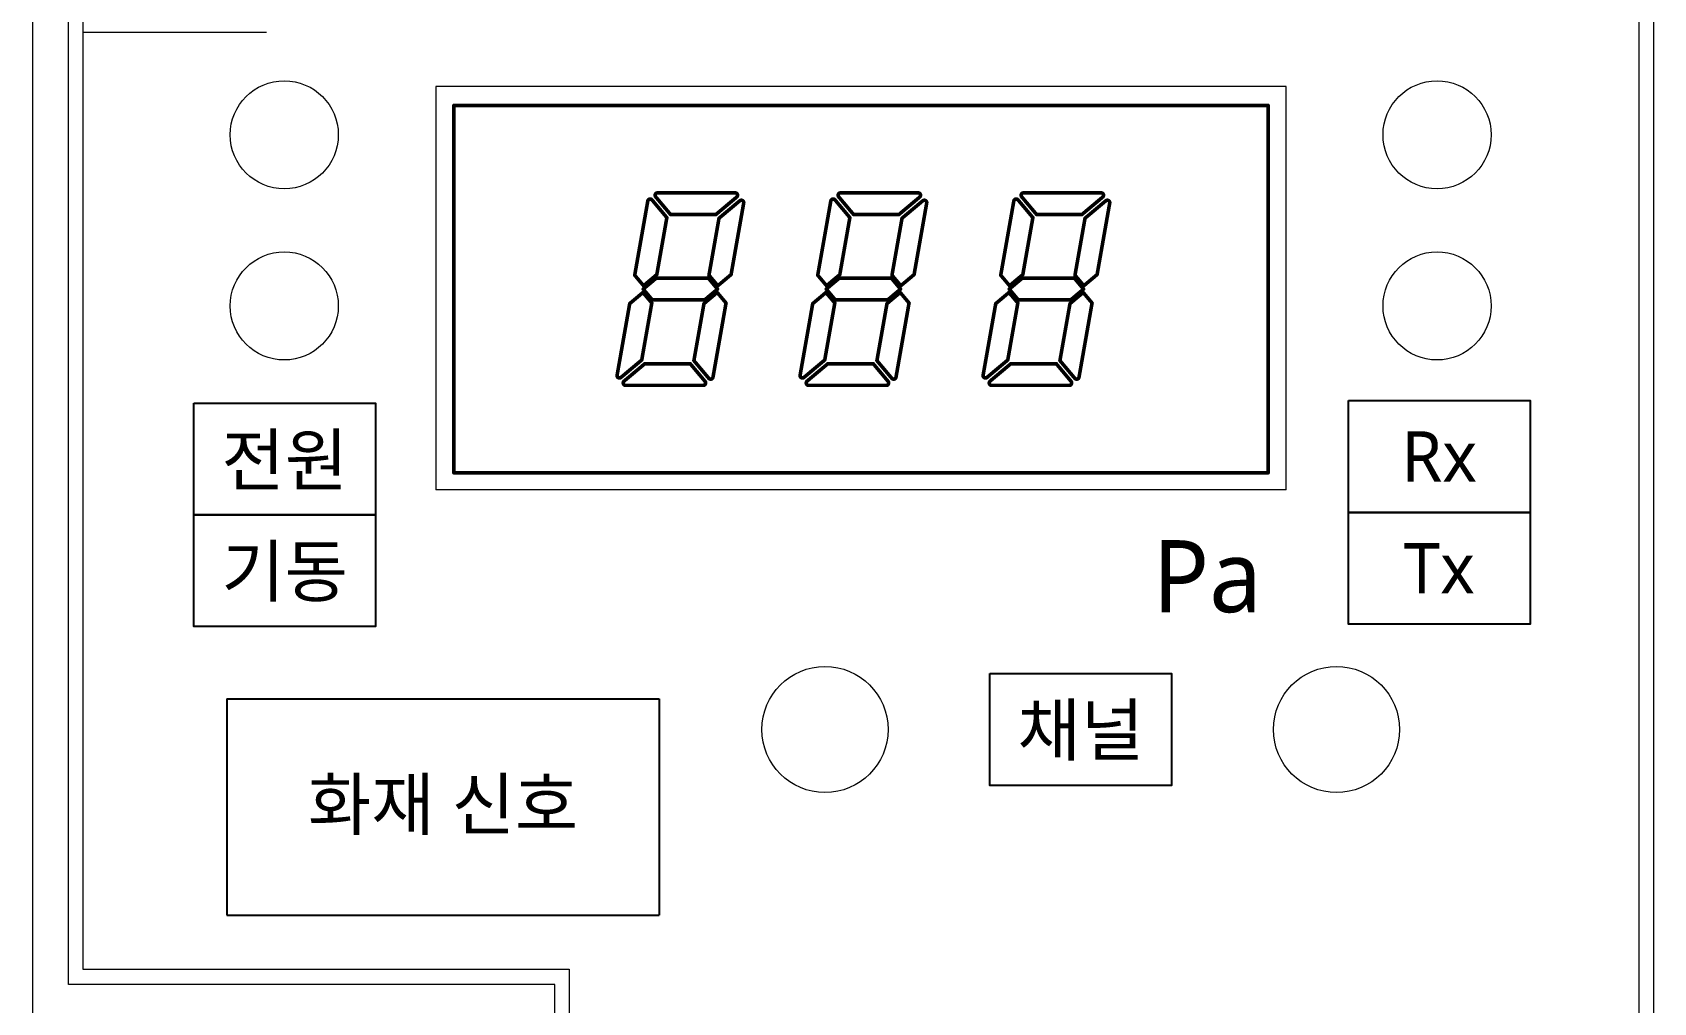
# Model space of a CAD drawing. Header units: millimetres. Extents: x 8533 to 164433, y 5768 to 115327.
# Drawn here: x 55719 to 59291, y 104790 to 106928 of the extents above; entities that cross this region are included whole.
import ezdxf
from ezdxf.enums import TextEntityAlignment as Align

# ---------------------------------------------------------------- set-up
doc = ezdxf.new("R2010")
doc.units = ezdxf.units.MM
doc.header["$LTSCALE"] = 250
doc.linetypes.add('HIDDEN2', pattern=[0.1875, 0.125, -0.0625])
doc.layers.add('06_G-ENP_심볼', color=3, linetype='Continuous')
doc.layers.add('text', color=3, linetype='Continuous')
doc.layers.add('Layer0000', color=7, linetype='Continuous', lineweight=20)
doc.styles.get("Standard").update_dxf_attribs({"font": ''})
doc.styles.get('Standard').set_extended_font_data('Malgun Gothic')

# ---------------------------------------------------------------- blocks, each defined once
blk = doc.blocks.new('zw$82BC')
at = {"color": 0, "linetype": 'Continuous', "lineweight": 20}
for p, q in [((34.8, 80), (11.2, 80)), ((11.2, 80), (11.2, 68.8)), ((34.8, 68.8), (34.8, 80)), ((34.8, 68.8), (11.2, 68.8))]:
    blk.add_line(p, q, dxfattribs=at)
at = {"color": 7, "linetype": 'HIDDEN2', "ltscale": 0.5}
for p, q in [((5.4, 63), (5.4, 57)), ((5.4, 63), (17.4, 63)), ((17.4, 63), (17.4, 57)), ((5.4, 57), (17.4, 57))]:
    blk.add_line(p, q, dxfattribs=at)
at = {"color": 252, "linetype": 'Continuous', "lineweight": 20}
blk.add_lwpolyline([(41.1, 102.9), (4.9, 102.9, 0.414214), (1.4, 99.4), (1.4, 55.5), (14.9, 55.5), (14.9, 1.4), (41.1, 1.4, 0.414214), (44.6, 4.9), (44.6, 99.4, 0.414214)], format="xyb", close=True, dxfattribs=at)
at = {"color": 0, "linetype": 'Continuous', "lineweight": 20}
blk.add_lwpolyline([(39.5, 11), (44.6, 11), (44.6, 99.4, 0.414214), (41.1, 102.9), (4.9, 102.9, 0.414214), (1.4, 99.4), (1.4, 90.5), (6.5, 90.5)], format="xyb", dxfattribs=at)
blk.add_lwpolyline([(6.5, 81.5), (1.4, 81.5), (1.4, 55.5), (14.9, 55.5), (14.9, 1.4), (35, 1.4), (35, 6.5)], dxfattribs=at)
at = {"color": 252, "const_width": 0.1}
for points in [[(11.7, 69.275), (11.7, 79.475)], [(11.7, 79.475), (34.3, 79.475)], [(34.3, 69.275), (34.3, 79.475)], [(17.301, 76.937), (17.714, 76.446)], [(17.352, 77.047), (19.506, 77.047)], [(18.973, 76.446), (19.549, 76.929)], [(22.381, 76.937), (22.794, 76.446)], [(22.432, 77.047), (24.586, 77.047)], [(24.053, 76.446), (24.629, 76.929)], [(27.461, 76.937), (27.874, 76.446)], [(27.512, 77.047), (29.666, 77.047)], [(29.133, 76.446), (29.709, 76.929)], [(16.719, 74.761), (17.082, 76.82)], [(17.199, 76.851), (17.611, 76.36)], [(19.059, 76.343), (19.635, 76.826)], [(19.394, 74.778), (19.744, 76.764)], [(21.799, 74.761), (22.162, 76.82)], [(22.279, 76.851), (22.691, 76.36)], [(24.139, 76.343), (24.715, 76.826)], [(24.474, 74.778), (24.824, 76.764)], [(26.879, 74.761), (27.242, 76.82)], [(27.359, 76.851), (27.771, 76.36)], [(29.219, 76.343), (29.795, 76.826)], [(29.554, 74.778), (29.904, 76.764)], [(17.332, 74.778), (17.611, 76.36)], [(17.714, 76.446), (18.973, 76.446)], [(18.78, 74.761), (19.059, 76.343)], [(22.412, 74.778), (22.691, 76.36)], [(22.794, 76.446), (24.053, 76.446)], [(23.86, 74.761), (24.139, 76.343)], [(27.492, 74.778), (27.771, 76.36)], [(27.874, 76.446), (29.133, 76.446)], [(28.94, 74.761), (29.219, 76.343)], [(16.719, 74.761), (16.964, 74.469)], [(16.956, 74.375), (17.314, 74.676)], [(16.964, 74.469), (17.332, 74.778)], [(17.314, 74.676), (18.765, 74.676)], [(18.765, 74.676), (19.017, 74.375)], [(18.78, 74.761), (19.026, 74.469)], [(19.026, 74.469), (19.394, 74.778)], [(21.799, 74.761), (22.044, 74.469)], [(22.036, 74.375), (22.394, 74.676)], [(22.044, 74.469), (22.412, 74.778)], [(22.394, 74.676), (23.845, 74.676)], [(23.845, 74.676), (24.097, 74.375)], [(23.86, 74.761), (24.106, 74.469)], [(24.106, 74.469), (24.474, 74.778)], [(26.879, 74.761), (27.124, 74.469)], [(27.116, 74.375), (27.474, 74.676)], [(27.124, 74.469), (27.492, 74.778)], [(27.474, 74.676), (28.925, 74.676)], [(28.925, 74.676), (29.177, 74.375)], [(28.94, 74.761), (29.186, 74.469)], [(29.186, 74.469), (29.554, 74.778)], [(16.58, 73.972), (16.948, 74.281)], [(16.948, 74.281), (17.193, 73.989)], [(16.956, 74.375), (17.208, 74.074)], [(18.641, 73.972), (19.009, 74.281)], [(18.659, 74.074), (19.017, 74.375)], [(19.009, 74.281), (19.254, 73.989)], [(21.66, 73.972), (22.028, 74.281)], [(22.028, 74.281), (22.273, 73.989)], [(22.036, 74.375), (22.288, 74.074)], [(23.721, 73.972), (24.089, 74.281)], [(23.739, 74.074), (24.097, 74.375)], [(24.089, 74.281), (24.334, 73.989)], [(26.74, 73.972), (27.108, 74.281)], [(27.108, 74.281), (27.353, 73.989)], [(27.116, 74.375), (27.368, 74.074)], [(28.801, 73.972), (29.169, 74.281)], [(28.819, 74.074), (29.177, 74.375)], [(29.169, 74.281), (29.414, 73.989)], [(16.23, 71.986), (16.58, 73.972)], [(16.914, 72.407), (17.193, 73.989)], [(17.208, 74.074), (18.659, 74.074)], [(18.362, 72.39), (18.641, 73.972)], [(18.892, 71.93), (19.254, 73.989)], [(21.31, 71.986), (21.66, 73.972)], [(21.994, 72.407), (22.273, 73.989)], [(22.288, 74.074), (23.739, 74.074)], [(23.442, 72.39), (23.721, 73.972)], [(23.972, 71.93), (24.334, 73.989)], [(26.39, 71.986), (26.74, 73.972)], [(27.074, 72.407), (27.353, 73.989)], [(27.368, 74.074), (28.819, 74.074)], [(28.522, 72.39), (28.801, 73.972)], [(29.052, 71.93), (29.414, 73.989)], [(16.338, 71.924), (16.914, 72.407)], [(21.418, 71.924), (21.994, 72.407)], [(26.498, 71.924), (27.074, 72.407)], [(16.424, 71.821), (17, 72.304)], [(17, 72.304), (18.26, 72.304)], [(18.26, 72.304), (18.672, 71.813)], [(18.362, 72.39), (18.775, 71.899)], [(21.504, 71.821), (22.08, 72.304)], [(22.08, 72.304), (23.34, 72.304)], [(23.34, 72.304), (23.752, 71.813)], [(23.442, 72.39), (23.855, 71.899)], [(26.584, 71.821), (27.16, 72.304)], [(27.16, 72.304), (28.42, 72.304)], [(28.42, 72.304), (28.832, 71.813)], [(28.522, 72.39), (28.935, 71.899)], [(16.467, 71.703), (18.621, 71.703)], [(21.547, 71.703), (23.701, 71.703)], [(26.627, 71.703), (28.781, 71.703)], [(11.7, 69.275), (34.3, 69.275)]]:
    blk.add_lwpolyline(points, dxfattribs=at)
at = {"color": 252, "const_width": 0.05}
for points in [[(11.675, 79.475, 1), (11.725, 79.475, 1)], [(11.675, 79.475, 1), (11.725, 79.475, 1)], [(34.275, 79.475, 1), (34.325, 79.475, 1)], [(34.275, 79.475, 1), (34.325, 79.475, 1)], [(17.276, 76.937, 1), (17.326, 76.937, 1)], [(17.276, 76.937, 1), (17.326, 76.937, 1)], [(17.327, 77.047, 1), (17.377, 77.047, 1)], [(17.327, 77.047, 1), (17.377, 77.047, 1)], [(19.481, 77.047, 1), (19.531, 77.047, 1)], [(19.481, 77.047, 1), (19.531, 77.047, 1)], [(19.524, 76.929, 1), (19.574, 76.929, 1)], [(19.524, 76.929, 1), (19.574, 76.929, 1)], [(22.356, 76.937, 1), (22.406, 76.937, 1)], [(22.356, 76.937, 1), (22.406, 76.937, 1)], [(22.407, 77.047, 1), (22.457, 77.047, 1)], [(22.407, 77.047, 1), (22.457, 77.047, 1)], [(24.561, 77.047, 1), (24.611, 77.047, 1)], [(24.561, 77.047, 1), (24.611, 77.047, 1)], [(24.604, 76.929, 1), (24.654, 76.929, 1)], [(24.604, 76.929, 1), (24.654, 76.929, 1)], [(27.436, 76.937, 1), (27.486, 76.937, 1)], [(27.436, 76.937, 1), (27.486, 76.937, 1)], [(27.487, 77.047, 1), (27.537, 77.047, 1)], [(27.487, 77.047, 1), (27.537, 77.047, 1)], [(29.641, 77.047, 1), (29.691, 77.047, 1)], [(29.641, 77.047, 1), (29.691, 77.047, 1)], [(29.684, 76.929, 1), (29.734, 76.929, 1)], [(29.684, 76.929, 1), (29.734, 76.929, 1)], [(17.057, 76.82, 1), (17.107, 76.82, 1)], [(17.057, 76.82, 1), (17.107, 76.82, 1)], [(17.174, 76.851, 1), (17.224, 76.851, 1)], [(17.174, 76.851, 1), (17.224, 76.851, 1)], [(19.61, 76.826, 1), (19.66, 76.826, 1)], [(19.61, 76.826, 1), (19.66, 76.826, 1)], [(19.719, 76.764, 1), (19.769, 76.764, 1)], [(19.719, 76.764, 1), (19.769, 76.764, 1)], [(22.137, 76.82, 1), (22.187, 76.82, 1)], [(22.137, 76.82, 1), (22.187, 76.82, 1)], [(22.254, 76.851, 1), (22.304, 76.851, 1)], [(22.254, 76.851, 1), (22.304, 76.851, 1)], [(24.69, 76.826, 1), (24.74, 76.826, 1)], [(24.69, 76.826, 1), (24.74, 76.826, 1)], [(24.799, 76.764, 1), (24.849, 76.764, 1)], [(24.799, 76.764, 1), (24.849, 76.764, 1)], [(27.217, 76.82, 1), (27.267, 76.82, 1)], [(27.217, 76.82, 1), (27.267, 76.82, 1)], [(27.334, 76.851, 1), (27.384, 76.851, 1)], [(27.334, 76.851, 1), (27.384, 76.851, 1)], [(29.77, 76.826, 1), (29.82, 76.826, 1)], [(29.77, 76.826, 1), (29.82, 76.826, 1)], [(29.879, 76.764, 1), (29.929, 76.764, 1)], [(29.879, 76.764, 1), (29.929, 76.764, 1)], [(17.586, 76.36, 1), (17.636, 76.36, 1)], [(17.586, 76.36, 1), (17.636, 76.36, 1)], [(17.689, 76.446, 1), (17.739, 76.446, 1)], [(17.689, 76.446, 1), (17.739, 76.446, 1)], [(18.948, 76.446, 1), (18.998, 76.446, 1)], [(18.948, 76.446, 1), (18.998, 76.446, 1)], [(19.034, 76.343, 1), (19.084, 76.343, 1)], [(19.034, 76.343, 1), (19.084, 76.343, 1)], [(22.666, 76.36, 1), (22.716, 76.36, 1)], [(22.666, 76.36, 1), (22.716, 76.36, 1)], [(22.769, 76.446, 1), (22.819, 76.446, 1)], [(22.769, 76.446, 1), (22.819, 76.446, 1)], [(24.028, 76.446, 1), (24.078, 76.446, 1)], [(24.028, 76.446, 1), (24.078, 76.446, 1)], [(24.114, 76.343, 1), (24.164, 76.343, 1)], [(24.114, 76.343, 1), (24.164, 76.343, 1)], [(27.746, 76.36, 1), (27.796, 76.36, 1)], [(27.746, 76.36, 1), (27.796, 76.36, 1)], [(27.849, 76.446, 1), (27.899, 76.446, 1)], [(27.849, 76.446, 1), (27.899, 76.446, 1)], [(29.108, 76.446, 1), (29.158, 76.446, 1)], [(29.108, 76.446, 1), (29.158, 76.446, 1)], [(29.194, 76.343, 1), (29.244, 76.343, 1)], [(29.194, 76.343, 1), (29.244, 76.343, 1)], [(16.694, 74.761, 1), (16.744, 74.761, 1)], [(16.694, 74.761, 1), (16.744, 74.761, 1)], [(17.289, 74.676, 1), (17.339, 74.676, 1)], [(17.289, 74.676, 1), (17.339, 74.676, 1)], [(17.307, 74.778, 1), (17.357, 74.778, 1)], [(17.307, 74.778, 1), (17.357, 74.778, 1)], [(18.74, 74.676, 1), (18.79, 74.676, 1)], [(18.74, 74.676, 1), (18.79, 74.676, 1)], [(18.755, 74.761, 1), (18.805, 74.761, 1)], [(18.755, 74.761, 1), (18.805, 74.761, 1)], [(19.369, 74.778, 1), (19.419, 74.778, 1)], [(19.369, 74.778, 1), (19.419, 74.778, 1)], [(21.774, 74.761, 1), (21.824, 74.761, 1)], [(21.774, 74.761, 1), (21.824, 74.761, 1)], [(22.369, 74.676, 1), (22.419, 74.676, 1)], [(22.369, 74.676, 1), (22.419, 74.676, 1)], [(22.387, 74.778, 1), (22.437, 74.778, 1)], [(22.387, 74.778, 1), (22.437, 74.778, 1)], [(23.82, 74.676, 1), (23.87, 74.676, 1)], [(23.82, 74.676, 1), (23.87, 74.676, 1)], [(23.835, 74.761, 1), (23.885, 74.761, 1)], [(23.835, 74.761, 1), (23.885, 74.761, 1)], [(24.449, 74.778, 1), (24.499, 74.778, 1)], [(24.449, 74.778, 1), (24.499, 74.778, 1)], [(26.854, 74.761, 1), (26.904, 74.761, 1)], [(26.854, 74.761, 1), (26.904, 74.761, 1)], [(27.449, 74.676, 1), (27.499, 74.676, 1)], [(27.449, 74.676, 1), (27.499, 74.676, 1)], [(27.467, 74.778, 1), (27.517, 74.778, 1)], [(27.467, 74.778, 1), (27.517, 74.778, 1)], [(28.9, 74.676, 1), (28.95, 74.676, 1)], [(28.9, 74.676, 1), (28.95, 74.676, 1)], [(28.915, 74.761, 1), (28.965, 74.761, 1)], [(28.915, 74.761, 1), (28.965, 74.761, 1)], [(29.529, 74.778, 1), (29.579, 74.778, 1)], [(29.529, 74.778, 1), (29.579, 74.778, 1)], [(16.923, 74.281, 1), (16.973, 74.281, 1)], [(16.923, 74.281, 1), (16.973, 74.281, 1)], [(16.931, 74.375, 1), (16.981, 74.375, 1)], [(16.931, 74.375, 1), (16.981, 74.375, 1)], [(16.939, 74.469, 1), (16.989, 74.469, 1)], [(16.939, 74.469, 1), (16.989, 74.469, 1)], [(18.984, 74.281, 1), (19.034, 74.281, 1)], [(18.984, 74.281, 1), (19.034, 74.281, 1)], [(18.992, 74.375, 1), (19.042, 74.375, 1)], [(18.992, 74.375, 1), (19.042, 74.375, 1)], [(19.001, 74.469, 1), (19.051, 74.469, 1)], [(19.001, 74.469, 1), (19.051, 74.469, 1)], [(22.003, 74.281, 1), (22.053, 74.281, 1)], [(22.003, 74.281, 1), (22.053, 74.281, 1)], [(22.011, 74.375, 1), (22.061, 74.375, 1)], [(22.011, 74.375, 1), (22.061, 74.375, 1)], [(22.019, 74.469, 1), (22.069, 74.469, 1)], [(22.019, 74.469, 1), (22.069, 74.469, 1)], [(24.064, 74.281, 1), (24.114, 74.281, 1)], [(24.064, 74.281, 1), (24.114, 74.281, 1)], [(24.072, 74.375, 1), (24.122, 74.375, 1)], [(24.072, 74.375, 1), (24.122, 74.375, 1)], [(24.081, 74.469, 1), (24.131, 74.469, 1)], [(24.081, 74.469, 1), (24.131, 74.469, 1)], [(27.083, 74.281, 1), (27.133, 74.281, 1)], [(27.083, 74.281, 1), (27.133, 74.281, 1)], [(27.091, 74.375, 1), (27.141, 74.375, 1)], [(27.091, 74.375, 1), (27.141, 74.375, 1)], [(27.099, 74.469, 1), (27.149, 74.469, 1)], [(27.099, 74.469, 1), (27.149, 74.469, 1)], [(29.144, 74.281, 1), (29.194, 74.281, 1)], [(29.144, 74.281, 1), (29.194, 74.281, 1)], [(29.152, 74.375, 1), (29.202, 74.375, 1)], [(29.152, 74.375, 1), (29.202, 74.375, 1)], [(29.161, 74.469, 1), (29.211, 74.469, 1)], [(29.161, 74.469, 1), (29.211, 74.469, 1)], [(16.555, 73.972, 1), (16.605, 73.972, 1)], [(16.555, 73.972, 1), (16.605, 73.972, 1)], [(17.168, 73.989, 1), (17.218, 73.989, 1)], [(17.168, 73.989, 1), (17.218, 73.989, 1)], [(17.183, 74.074, 1), (17.233, 74.074, 1)], [(17.183, 74.074, 1), (17.233, 74.074, 1)], [(18.616, 73.972, 1), (18.666, 73.972, 1)], [(18.616, 73.972, 1), (18.666, 73.972, 1)], [(18.634, 74.074, 1), (18.684, 74.074, 1)], [(18.634, 74.074, 1), (18.684, 74.074, 1)], [(19.229, 73.989, 1), (19.279, 73.989, 1)], [(19.229, 73.989, 1), (19.279, 73.989, 1)], [(21.635, 73.972, 1), (21.685, 73.972, 1)], [(21.635, 73.972, 1), (21.685, 73.972, 1)], [(22.248, 73.989, 1), (22.298, 73.989, 1)], [(22.248, 73.989, 1), (22.298, 73.989, 1)], [(22.263, 74.074, 1), (22.313, 74.074, 1)], [(22.263, 74.074, 1), (22.313, 74.074, 1)], [(23.696, 73.972, 1), (23.746, 73.972, 1)], [(23.696, 73.972, 1), (23.746, 73.972, 1)], [(23.714, 74.074, 1), (23.764, 74.074, 1)], [(23.714, 74.074, 1), (23.764, 74.074, 1)], [(24.309, 73.989, 1), (24.359, 73.989, 1)], [(24.309, 73.989, 1), (24.359, 73.989, 1)], [(26.715, 73.972, 1), (26.765, 73.972, 1)], [(26.715, 73.972, 1), (26.765, 73.972, 1)], [(27.328, 73.989, 1), (27.378, 73.989, 1)], [(27.328, 73.989, 1), (27.378, 73.989, 1)], [(27.343, 74.074, 1), (27.393, 74.074, 1)], [(27.343, 74.074, 1), (27.393, 74.074, 1)], [(28.776, 73.972, 1), (28.826, 73.972, 1)], [(28.776, 73.972, 1), (28.826, 73.972, 1)], [(28.794, 74.074, 1), (28.844, 74.074, 1)], [(28.794, 74.074, 1), (28.844, 74.074, 1)], [(29.389, 73.989, 1), (29.439, 73.989, 1)], [(29.389, 73.989, 1), (29.439, 73.989, 1)], [(16.889, 72.407, 1), (16.939, 72.407, 1)], [(16.889, 72.407, 1), (16.939, 72.407, 1)], [(21.969, 72.407, 1), (22.019, 72.407, 1)], [(21.969, 72.407, 1), (22.019, 72.407, 1)], [(27.049, 72.407, 1), (27.099, 72.407, 1)], [(27.049, 72.407, 1), (27.099, 72.407, 1)], [(16.205, 71.986, 1), (16.255, 71.986, 1)], [(16.205, 71.986, 1), (16.255, 71.986, 1)], [(16.975, 72.304, 1), (17.025, 72.304, 1)], [(16.975, 72.304, 1), (17.025, 72.304, 1)], [(18.235, 72.304, 1), (18.285, 72.304, 1)], [(18.235, 72.304, 1), (18.285, 72.304, 1)], [(18.337, 72.39, 1), (18.387, 72.39, 1)], [(18.337, 72.39, 1), (18.387, 72.39, 1)], [(21.285, 71.986, 1), (21.335, 71.986, 1)], [(21.285, 71.986, 1), (21.335, 71.986, 1)], [(22.055, 72.304, 1), (22.105, 72.304, 1)], [(22.055, 72.304, 1), (22.105, 72.304, 1)], [(23.315, 72.304, 1), (23.365, 72.304, 1)], [(23.315, 72.304, 1), (23.365, 72.304, 1)], [(23.417, 72.39, 1), (23.467, 72.39, 1)], [(23.417, 72.39, 1), (23.467, 72.39, 1)], [(26.365, 71.986, 1), (26.415, 71.986, 1)], [(26.365, 71.986, 1), (26.415, 71.986, 1)], [(27.135, 72.304, 1), (27.185, 72.304, 1)], [(27.135, 72.304, 1), (27.185, 72.304, 1)], [(28.395, 72.304, 1), (28.445, 72.304, 1)], [(28.395, 72.304, 1), (28.445, 72.304, 1)], [(28.497, 72.39, 1), (28.547, 72.39, 1)], [(28.497, 72.39, 1), (28.547, 72.39, 1)], [(16.313, 71.924, 1), (16.363, 71.924, 1)], [(16.313, 71.924, 1), (16.363, 71.924, 1)], [(16.399, 71.821, 1), (16.449, 71.821, 1)], [(16.399, 71.821, 1), (16.449, 71.821, 1)], [(16.442, 71.703, 1), (16.492, 71.703, 1)], [(16.442, 71.703, 1), (16.492, 71.703, 1)], [(18.596, 71.703, 1), (18.646, 71.703, 1)], [(18.596, 71.703, 1), (18.646, 71.703, 1)], [(18.647, 71.813, 1), (18.697, 71.813, 1)], [(18.647, 71.813, 1), (18.697, 71.813, 1)], [(18.75, 71.899, 1), (18.8, 71.899, 1)], [(18.75, 71.899, 1), (18.8, 71.899, 1)], [(18.867, 71.93, 1), (18.917, 71.93, 1)], [(18.867, 71.93, 1), (18.917, 71.93, 1)], [(21.393, 71.924, 1), (21.443, 71.924, 1)], [(21.393, 71.924, 1), (21.443, 71.924, 1)], [(21.479, 71.821, 1), (21.529, 71.821, 1)], [(21.479, 71.821, 1), (21.529, 71.821, 1)], [(21.522, 71.703, 1), (21.572, 71.703, 1)], [(21.522, 71.703, 1), (21.572, 71.703, 1)], [(23.676, 71.703, 1), (23.726, 71.703, 1)], [(23.676, 71.703, 1), (23.726, 71.703, 1)], [(23.727, 71.813, 1), (23.777, 71.813, 1)], [(23.727, 71.813, 1), (23.777, 71.813, 1)], [(23.83, 71.899, 1), (23.88, 71.899, 1)], [(23.83, 71.899, 1), (23.88, 71.899, 1)], [(23.947, 71.93, 1), (23.997, 71.93, 1)], [(23.947, 71.93, 1), (23.997, 71.93, 1)], [(26.473, 71.924, 1), (26.523, 71.924, 1)], [(26.473, 71.924, 1), (26.523, 71.924, 1)], [(26.559, 71.821, 1), (26.609, 71.821, 1)], [(26.559, 71.821, 1), (26.609, 71.821, 1)], [(26.602, 71.703, 1), (26.652, 71.703, 1)], [(26.602, 71.703, 1), (26.652, 71.703, 1)], [(28.756, 71.703, 1), (28.806, 71.703, 1)], [(28.756, 71.703, 1), (28.806, 71.703, 1)], [(28.807, 71.813, 1), (28.857, 71.813, 1)], [(28.807, 71.813, 1), (28.857, 71.813, 1)], [(28.91, 71.899, 1), (28.96, 71.899, 1)], [(28.91, 71.899, 1), (28.96, 71.899, 1)], [(29.027, 71.93, 1), (29.077, 71.93, 1)], [(29.027, 71.93, 1), (29.077, 71.93, 1)], [(11.675, 69.275, 1), (11.725, 69.275, 1)], [(11.675, 69.275, 1), (11.725, 69.275, 1)], [(34.275, 69.275, 1), (34.325, 69.275, 1)], [(34.275, 69.275, 1), (34.325, 69.275, 1)]]:
    blk.add_lwpolyline(points, format="xyb", close=True, dxfattribs=at)
at = {"color": 252, "const_width": 0.1}
for points in [[(17.301, 76.937, -0.63707), (17.352, 77.047)], [(19.506, 77.047, -0.700208), (19.549, 76.929)], [(22.381, 76.937, -0.63707), (22.432, 77.047)], [(24.586, 77.047, -0.700208), (24.629, 76.929)], [(27.461, 76.937, -0.63707), (27.512, 77.047)], [(29.666, 77.047, -0.700208), (29.709, 76.929)], [(17.082, 76.82, -0.63707), (17.199, 76.851)], [(19.635, 76.826, -0.700208), (19.744, 76.764)], [(22.162, 76.82, -0.63707), (22.279, 76.851)], [(24.715, 76.826, -0.700208), (24.824, 76.764)], [(27.242, 76.82, -0.63707), (27.359, 76.851)], [(29.795, 76.826, -0.700208), (29.904, 76.764)], [(16.338, 71.924, -0.700208), (16.23, 71.986)], [(21.418, 71.924, -0.700208), (21.31, 71.986)], [(26.498, 71.924, -0.700208), (26.39, 71.986)], [(16.467, 71.703, -0.700208), (16.424, 71.821)], [(18.672, 71.813, -0.63707), (18.621, 71.703)], [(18.892, 71.93, -0.63707), (18.775, 71.899)], [(21.547, 71.703, -0.700208), (21.504, 71.821)], [(23.752, 71.813, -0.63707), (23.701, 71.703)], [(23.972, 71.93, -0.63707), (23.855, 71.899)], [(26.627, 71.703, -0.700208), (26.584, 71.821)], [(28.832, 71.813, -0.63707), (28.781, 71.703)], [(29.052, 71.93, -0.63707), (28.935, 71.899)]]:
    blk.add_lwpolyline(points, format="xyb", dxfattribs=at)
at = {"color": 7}
for points in [[(4.482, 71.213), (9.526, 71.213), (9.526, 68.111), (4.482, 68.111)], [(36.529, 71.281), (41.573, 71.281), (41.573, 68.178), (36.529, 68.178)], [(4.482, 68.111), (9.526, 68.111), (9.526, 65.009), (4.482, 65.009)], [(36.529, 68.178), (41.573, 68.178), (41.573, 65.076), (36.529, 65.076)], [(26.578, 63.701), (31.622, 63.701), (31.622, 60.599), (26.578, 60.599)]]:
    blk.add_lwpolyline(points, close=True, dxfattribs=at)
at = {"color": 0, "linetype": 'Continuous', "lineweight": 20}
for centre, radius in [((6.991, 78.658), 1.5), ((38.991, 78.658), 1.5), ((6.991, 73.908), 1.5), ((38.991, 73.908), 1.5), ((22, 62.15), 1.75), ((36.2, 62.15), 1.75)]:
    blk.add_circle(centre, radius, dxfattribs=at)
at = {"layer": 'Layer0000', "color": 253, "linetype": 'Continuous', "lineweight": 20}
for p, q in [((0, 99.301), (0, 54.07)), ((1, 55.07), (1, 99.301)), ((45, 99.301), (45, 4.999)), ((11.7, 79.5), (11.7, 69.3)), ((34.3, 79.5), (11.7, 79.5)), ((34.3, 69.3), (34.3, 79.5)), ((11.7, 69.3), (34.3, 69.3)), ((14.5, 55.07), (1, 55.07)), ((14.5, 1), (14.5, 55.07))]:
    blk.add_line(p, q, dxfattribs=at)
at = {"layer": 'text', "color": 7}
for s, height, p in [('전원', 1.4, (7.004, 69.662)), ('Rx', 1.4, (39.051, 69.729)), ('기동', 1.4, (7.004, 66.56)), ('Pa', 2, (32.61, 66.392)), ('Tx', 1.4, (39.051, 66.627)), ('채널', 1.4, (29.1, 62.15))]:
    blk.add_text(s, height=height, dxfattribs=at).set_placement(p, align=Align.MIDDLE)
at = {"layer": 'text', "color": 7, "insert": (11.4, 60), "char_height": 1.4, "width": 12, "attachment_point": 5}
blk.add_mtext('{\\fNanumGothic|b0|i0|c129|p34;\\H1x;화재 신호}', dxfattribs=at)

msp = doc.modelspace()

# ---------------------------------------------------------------- block references
at = {"layer": '06_G-ENP_심볼', "color": 0, "xscale": 79.36842069133647, "yscale": 79.36842069133647, "zscale": 79.36842069133647}
msp.add_blockref('zw$82BC', (55718.9, 100459.2, -0.3), dxfattribs=at)

doc.saveas('drawing.dxf')
